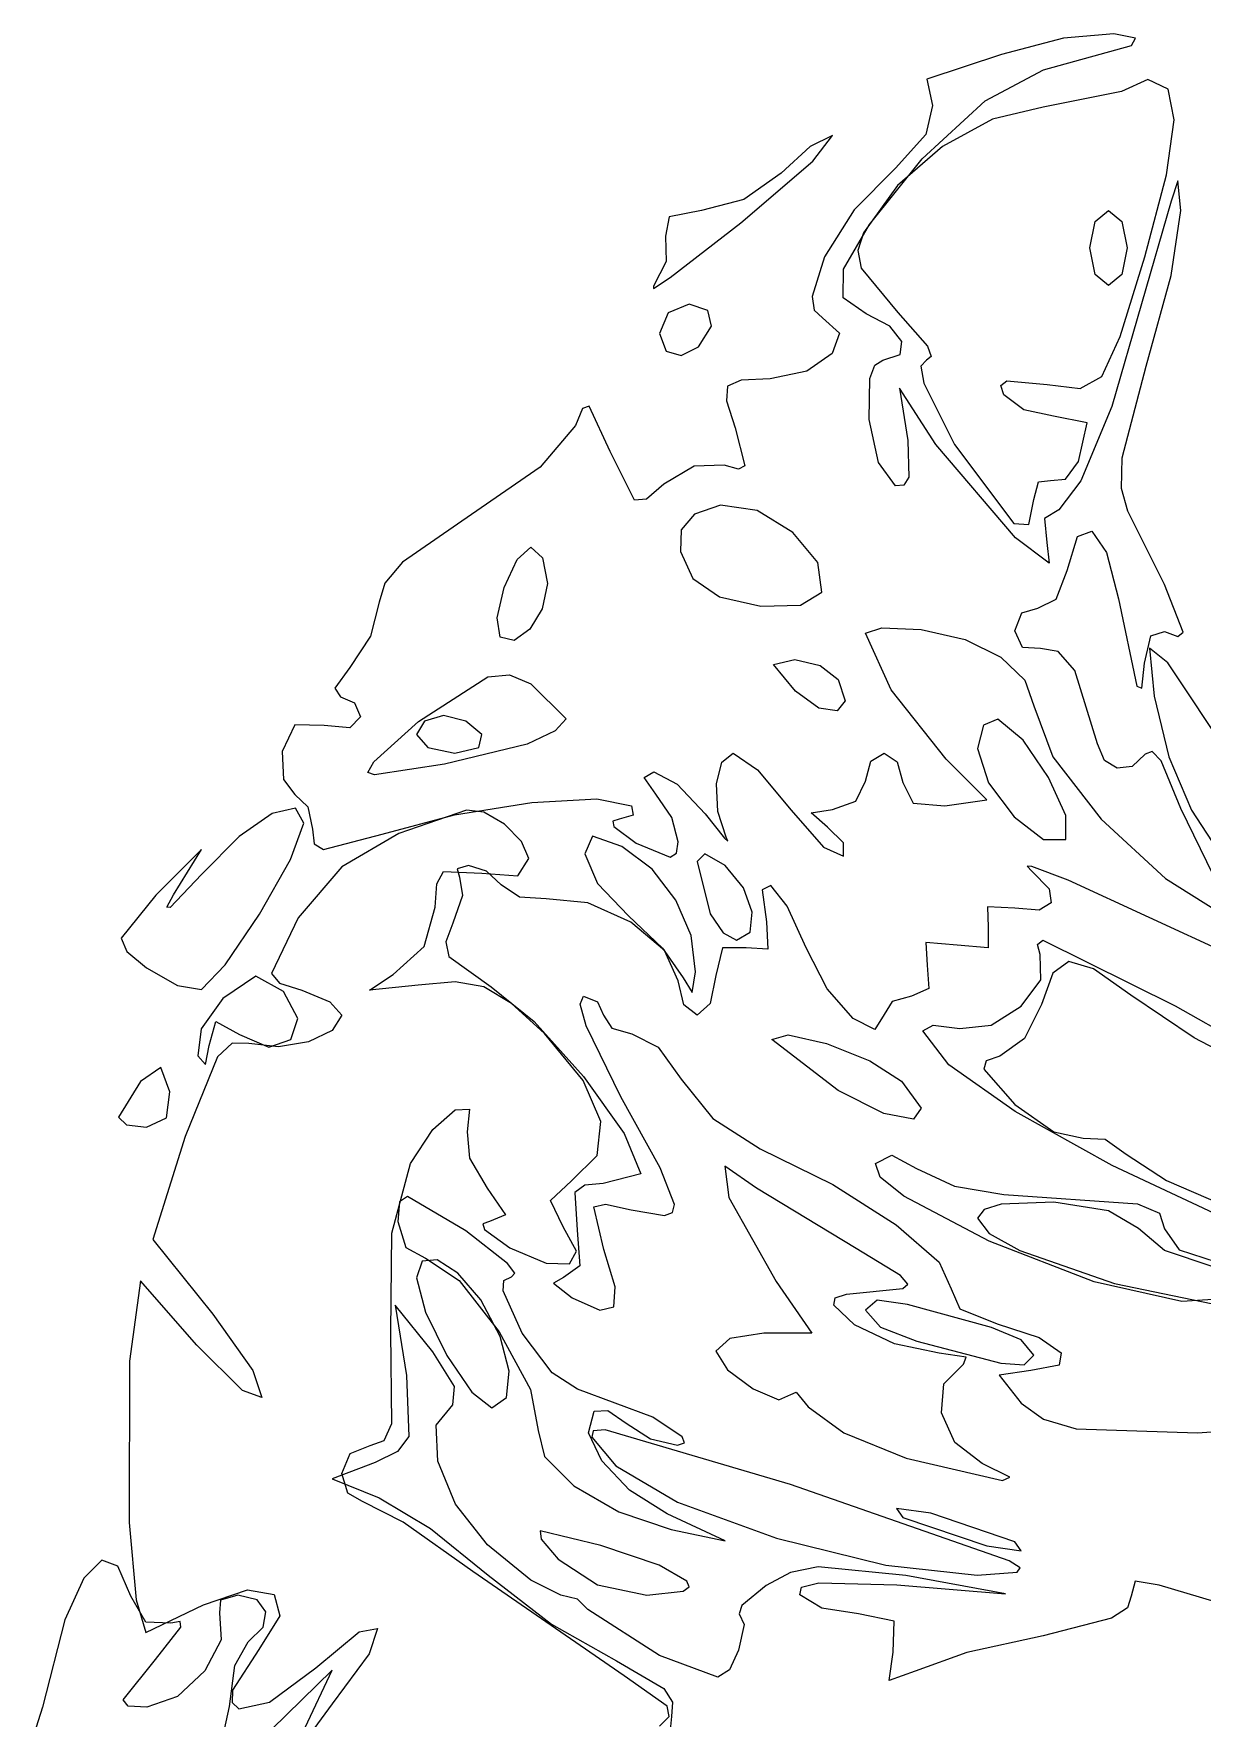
# Model space of a CAD drawing. Extents: x 10 to 161, y 0 to 206.
# Drawn here: x 26.29 to 48.34, y 163.83 to 195.6 of the extents above; entities that cross this region are included whole.
import ezdxf

# ---------------------------------------------------------------- set-up
doc = ezdxf.new("R2010")
doc.units = 0

msp = doc.modelspace()

# ---------------------------------------------------------------- linework, layer by layer
at = {"layer": 'Layer 1'}
for p, q in [((45.719676, 195.513798), (44.5481, 195.207939)), ((45.343615, 194.913017), (46.99757, 195.372687)), ((46.664768, 195.597406), (45.719676, 195.513798)), ((47.073743, 195.511405), (46.664768, 195.597406)), ((46.99757, 195.372687), (47.073743, 195.511405)), ((44.5481, 195.207939), (43.138047, 194.738392)), ((43.138047, 194.738392), (43.247761, 194.246266)), ((44.239816, 194.334064), (45.343615, 194.913017)), ((47.310352, 194.7331), (46.814346, 194.510497)), ((47.689203, 194.552693), (47.310352, 194.7331)), ((46.814346, 194.510497), (45.336206, 194.211341)), ((47.806446, 193.973525), (47.689203, 194.552693)), ((43.050558, 193.236263), (44.239816, 194.334064)), ((43.247761, 194.246266), (43.118644, 193.697344)), ((45.336206, 194.211341), (44.380823, 193.987509)), ((44.380823, 193.987509), (43.433278, 193.472933)), ((47.661091, 192.938678), (47.806446, 193.973525)), ((40.940989, 193.467509), (40.393081, 192.96921)), ((41.362162, 193.674766), (40.940989, 193.467509)), ((40.990158, 193.191416), (41.362162, 193.674766)), ((43.118644, 193.697344), (42.546085, 193.06058)), ((43.433278, 193.472933), (42.589383, 192.734717)), ((39.631786, 192.029409), (40.990158, 193.191416)), ((42.058948, 192.002268), (43.050558, 193.236263)), ((40.393081, 192.96921), (39.688142, 192.470911)), ((42.546085, 193.06058), (41.770641, 192.273416)), ((47.252144, 191.391234), (47.661091, 192.938678)), ((47.871798, 192.822146), (47.74568, 192.440043)), ((47.928066, 192.263654), (47.871798, 192.822146)), ((42.589383, 192.734717), (41.944951, 191.839968)), ((38.889541, 192.263654), (38.281396, 192.144944)), ((39.688142, 192.470911), (38.889541, 192.263654)), ((41.770641, 192.273416), (41.2106, 191.392425)), ((46.317547, 192.056397), (46.566696, 192.263654)), ((46.566696, 192.263654), (46.815845, 192.056397)), ((47.74568, 192.440043), (46.627815, 188.568128)), ((47.749517, 191.038368), (47.928066, 192.263654)), ((38.281396, 192.144944), (38.211149, 191.777526)), ((38.297668, 191.000709), (39.631786, 192.029409)), ((41.571139, 191.154696), (42.058948, 192.002268)), ((46.213918, 191.558098), (46.317547, 192.056397)), ((46.815845, 192.056397), (46.919474, 191.558098)), ((38.211149, 191.777526), (38.221424, 191.300879)), ((41.944951, 191.839968), (41.839807, 191.509955)), ((46.317547, 191.059799), (46.213918, 191.558098)), ((46.919474, 191.558098), (46.815845, 191.059799)), ((38.221424, 191.300879), (37.984313, 190.837725)), ((41.2106, 191.392425), (40.974608, 190.640484)), ((41.839807, 191.509955), (41.90178, 191.174981)), ((46.786659, 189.885153), (47.252144, 191.391234)), ((37.986341, 190.791456), (38.297668, 191.000709)), ((41.560043, 190.618275), (41.571139, 191.154696)), ((41.90178, 191.174981), (42.591241, 190.340661)), ((46.566696, 190.852542), (46.317547, 191.059799)), ((46.815845, 191.059799), (46.566696, 190.852542)), ((47.274369, 189.33101), (47.749517, 191.038368)), ((37.984313, 190.837725), (37.986341, 190.791456)), ((40.974608, 190.640484), (41.012082, 190.382557)), ((41.998574, 190.317731), (41.560043, 190.618275)), ((38.264154, 190.335634), (38.100024, 189.941316)), ((38.658472, 190.499764), (38.264154, 190.335634)), ((39.012087, 190.376733), (38.658472, 190.499764)), ((39.077572, 190.080664), (39.012087, 190.376733)), ((41.012082, 190.382557), (41.171309, 190.240472)), ((42.442898, 190.083921), (41.998574, 190.317731)), ((42.591241, 190.340661), (43.150173, 189.705573)), ((38.832854, 189.695353), (39.077572, 190.080664)), ((41.171309, 190.240472), (41.492045, 189.949772)), ((41.492045, 189.949772), (41.354092, 189.566137)), ((42.666823, 189.793458), (42.442898, 190.083921)), ((38.100024, 189.941316), (38.222107, 189.608283)), ((38.507042, 189.532094), (38.832854, 189.695353)), ((42.634765, 189.546056), (42.666823, 189.793458)), ((43.150173, 189.705573), (43.222124, 189.512382)), ((46.437888, 189.130588), (46.786659, 189.885153)), ((38.222107, 189.608283), (38.507042, 189.532094)), ((41.354092, 189.566137), (40.878862, 189.231715)), ((42.067939, 189.095013), (42.158374, 189.346559)), ((42.158374, 189.346559), (42.311135, 189.44143)), ((42.311135, 189.44143), (42.634765, 189.546056)), ((43.132049, 189.44143), (43.025141, 189.327676)), ((43.025141, 189.327676), (43.084292, 189.005793)), ((43.222124, 189.512382), (43.132049, 189.44143)), ((46.826826, 187.59768), (47.274369, 189.33101)), ((39.639514, 189.06571), (39.379726, 188.950628)), ((40.187764, 189.088652), (39.639514, 189.06571)), ((40.878862, 189.231715), (40.187764, 189.088652)), ((42.053872, 188.320302), (42.067939, 189.095013)), ((43.084292, 189.005793), (43.662275, 187.853929)), ((44.537616, 188.964948), (44.648377, 189.053727)), ((44.648377, 189.053727), (45.407467, 188.985288)), ((46.035076, 188.90486), (46.437888, 189.130588)), ((39.379726, 188.950628), (39.358593, 188.674017)), ((43.309497, 187.853929), (42.622638, 188.912263)), ((42.622638, 188.912263), (42.784563, 187.928012)), ((44.59255, 188.790907), (44.537616, 188.964948)), ((44.971566, 188.502864), (44.59255, 188.790907)), ((45.407467, 188.985288), (46.035076, 188.90486)), ((36.644335, 188.531285), (36.515345, 188.206707)), ((36.772564, 188.576066), (36.644335, 188.531285)), ((37.169748, 187.719873), (36.772564, 188.576066)), ((39.358593, 188.674017), (39.526305, 188.16649)), ((45.529176, 188.383096), (44.971566, 188.502864)), ((46.163824, 188.259536), (45.529176, 188.383096)), ((46.627815, 188.568128), (46.047054, 187.168151)), ((36.515345, 188.206707), (35.848507, 187.423496)), ((39.526305, 188.16649), (39.710103, 187.452291)), ((42.228585, 187.514105), (42.053872, 188.320302)), ((46.000487, 187.532195), (46.163824, 188.259536)), ((42.784563, 187.928012), (42.8011, 187.234715)), ((44.811978, 186.090039), (43.309497, 187.853929)), ((43.662275, 187.853929), (44.780801, 186.362428)), ((35.848507, 187.423496), (34.552488, 186.531012)), ((37.626508, 186.799079), (37.169748, 187.719873)), ((38.749532, 187.443516), (38.179046, 187.101454)), ((39.314991, 187.459876), (38.749532, 187.443516)), ((39.590202, 187.383654), (39.314991, 187.459876)), ((39.710103, 187.452291), (39.590202, 187.383654)), ((42.55173, 187.073231), (42.228585, 187.514105)), ((45.757203, 187.196704), (46.000487, 187.532195)), ((46.812059, 187.024223), (46.826826, 187.59768)), ((38.179046, 187.101454), (37.854358, 186.819711)), ((42.8011, 187.234715), (42.70871, 187.083958)), ((45.155584, 186.816409), (45.248365, 187.147447)), ((45.248365, 187.147447), (45.47132, 187.171304)), ((45.47132, 187.171304), (45.757203, 187.196704)), ((46.047054, 187.168151), (45.631129, 186.619206)), ((37.854358, 186.819711), (37.626508, 186.799079)), ((42.70871, 187.083958), (42.55173, 187.073231)), ((45.061706, 186.345853), (45.155584, 186.816409)), ((46.93041, 186.596981), (46.812059, 187.024223)), ((34.552488, 186.531012), (33.248356, 185.634162)), ((38.757922, 186.536987), (38.505895, 186.242704)), ((39.246552, 186.707048), (38.757922, 186.536987)), ((39.937915, 186.607151), (39.246552, 186.707048)), ((40.611847, 186.193888), (39.937915, 186.607151)), ((45.631129, 186.619206), (45.35852, 186.454723)), ((45.35852, 186.454723), (45.402881, 186.001845)), ((47.62503, 185.213033), (46.93041, 186.596981)), ((38.505895, 186.242704), (38.494375, 185.834517)), ((41.081852, 185.627101), (40.611847, 186.193888)), ((44.780801, 186.362428), (45.061706, 186.345853)), ((45.98491, 186.115086), (46.25096, 186.219332)), ((46.25096, 186.219332), (46.527857, 185.817959)), ((35.409932, 185.682768), (35.671853, 185.91365)), ((35.671853, 185.91365), (35.891766, 185.712567)), ((38.494375, 185.834517), (38.727263, 185.322747)), ((45.447155, 185.614141), (44.811978, 186.090039)), ((45.402881, 186.001845), (45.447155, 185.614141)), ((45.789173, 185.472678), (45.98491, 186.115086)), ((33.248356, 185.634162), (32.918851, 185.238091)), ((35.169012, 185.156677), (35.409932, 185.682768)), ((35.891766, 185.712567), (35.983356, 185.228908)), ((41.161431, 185.06663), (41.081852, 185.627101)), ((46.527857, 185.817959), (46.756138, 184.943511)), ((32.918851, 185.238091), (32.808354, 184.880716)), ((35.983356, 185.228908), (35.886629, 184.756064)), ((38.727263, 185.322747), (39.230435, 184.981699)), ((45.576536, 184.937866), (45.789173, 185.472678)), ((47.977808, 184.310274), (47.62503, 185.213033)), ((32.808354, 184.880716), (32.645547, 184.237249)), ((35.034521, 184.585209), (35.169012, 185.156677)), ((39.230435, 184.981699), (40.009964, 184.803634)), ((40.756685, 184.821097), (41.161431, 185.06663)), ((45.235312, 184.767122), (45.576536, 184.937866)), ((46.756138, 184.943511), (47.100802, 183.29714)), ((35.091886, 184.218199), (35.034521, 184.585209)), ((35.886629, 184.756064), (35.651127, 184.367953)), ((40.009964, 184.803634), (40.756685, 184.821097)), ((44.802806, 184.337085), (44.929894, 184.677119)), ((44.929894, 184.677119), (45.235312, 184.767122)), ((32.645547, 184.237249), (32.25414, 183.64564)), ((35.651127, 184.367953), (35.358873, 184.157642)), ((41.980582, 184.296163), (42.290145, 184.396043)), ((42.468739, 183.228568), (41.980582, 184.296163)), ((42.290145, 184.396043), (43.034683, 184.366013)), ((43.034683, 184.366013), (43.860778, 184.176114)), ((44.941624, 184.021261), (44.802806, 184.337085)), ((47.244383, 183.729601), (47.367634, 184.240865)), ((47.367634, 184.240865), (47.62503, 184.326149)), ((47.62503, 184.326149), (47.874179, 184.23156)), ((47.874179, 184.23156), (47.977808, 184.310274)), ((35.358873, 184.157642), (35.091886, 184.218199)), ((43.860778, 184.176114), (44.534871, 183.841917)), ((45.285759, 184.004415), (44.941624, 184.021261)), ((45.615226, 183.95092), (45.285759, 184.004415)), ((45.931299, 183.588358), (45.615226, 183.95092)), ((47.687824, 183.735246), (47.339853, 184.008561)), ((47.339853, 184.008561), (47.429238, 183.106595)), ((32.25414, 183.64564), (31.973461, 183.254233)), ((40.247472, 183.704995), (40.649551, 183.796982)), ((40.661898, 183.200787), (40.247472, 183.704995)), ((40.649551, 183.796982), (41.130211, 183.68643)), ((41.130211, 183.68643), (41.465879, 183.420568)), ((44.534871, 183.841917), (44.989095, 183.409494)), ((47.196471, 183.256642), (47.244383, 183.729601)), ((48.859753, 181.971356), (47.687824, 183.735246)), ((33.55201, 182.629992), (34.856715, 183.472647)), ((34.856715, 183.472647), (35.271422, 183.510113)), ((35.271422, 183.510113), (35.667972, 183.338723)), ((35.667972, 183.338723), (36.336134, 182.677617)), ((41.465879, 183.420568), (41.601252, 183.01748)), ((44.989095, 183.409494), (45.155584, 182.924915)), ((46.359615, 182.209481), (45.931299, 183.588358)), ((47.100802, 183.29714), (47.196471, 183.256642)), ((31.973461, 183.254233), (32.077751, 183.091426)), ((32.077751, 183.091426), (32.344583, 182.980874)), ((32.344583, 182.980874), (32.455576, 182.715012)), ((41.10497, 182.88176), (40.661898, 183.200787)), ((41.601252, 183.01748), (41.449519, 182.829268)), ((43.5067, 181.918086), (42.468739, 183.228568)), ((47.429238, 183.106595), (47.707876, 181.96477)), ((32.455576, 182.715012), (32.258549, 182.509871)), ((34.022263, 182.738648), (33.663179, 182.635019)), ((34.445376, 182.635019), (34.022263, 182.738648)), ((36.336134, 182.677617), (36.132427, 182.450605)), ((41.449519, 182.829268), (41.10497, 182.88176)), ((44.477897, 182.670562), (44.209125, 182.560363)), ((44.954186, 182.278493), (44.477897, 182.670562)), ((45.155584, 182.924915), (45.51695, 181.964344)), ((31.22147, 182.563802), (30.980964, 182.064842)), ((31.774714, 182.554498), (31.22147, 182.563802)), ((32.258549, 182.509871), (31.774714, 182.554498)), ((32.710458, 181.868962), (33.55201, 182.629992)), ((33.663179, 182.635019), (33.51391, 182.38587)), ((33.51391, 182.38587), (33.727341, 182.136721)), ((34.748633, 182.38587), (34.445376, 182.635019)), ((34.68919, 182.136721), (34.748633, 182.38587)), ((36.132427, 182.450605), (35.601827, 182.203219)), ((44.209125, 182.560363), (44.09725, 182.117053)), ((30.980964, 182.064842), (31.004865, 181.536204)), ((33.727341, 182.136721), (34.24028, 182.033092)), ((35.601827, 182.203219), (34.043077, 181.826717)), ((34.24028, 182.033092), (34.68919, 182.136721)), ((39.272344, 181.864916), (39.487147, 182.033092)), ((39.487147, 182.033092), (39.944921, 181.716209)), ((42.084211, 181.877649), (42.33336, 182.033092)), ((42.33336, 182.033092), (42.582509, 181.870461)), ((44.09725, 182.117053), (44.303807, 181.471745)), ((45.436528, 181.575539), (44.954186, 182.278493)), ((46.489096, 181.893761), (46.359615, 182.209481)), ((47.261316, 182.015453), (47.011979, 181.781302)), ((47.390311, 182.060482), (47.261316, 182.015453)), ((47.558531, 181.883823), (47.390311, 182.060482)), ((32.595541, 181.664196), (32.710458, 181.868962)), ((34.043077, 181.826717), (32.720865, 181.620695)), ((39.171543, 181.452331), (39.272344, 181.864916)), ((39.944921, 181.716209), (40.583934, 180.954297)), ((41.980582, 181.503925), (42.084211, 181.877649)), ((42.582509, 181.870461), (42.686138, 181.479231)), ((44.273639, 181.151147), (43.5067, 181.918086)), ((45.51695, 181.964344), (46.430435, 180.785493)), ((46.730561, 181.745887), (46.489096, 181.893761)), ((47.011979, 181.781302), (46.730561, 181.745887)), ((47.931947, 180.988869), (47.558531, 181.883823)), ((47.707876, 181.96477), (48.133808, 180.953624)), ((31.004865, 181.536204), (31.220853, 181.255217)), ((32.720865, 181.620695), (32.595541, 181.664196)), ((37.809688, 181.573422), (37.988899, 181.680314)), ((38.029468, 181.25698), (37.809688, 181.573422)), ((37.988899, 181.680314), (38.432429, 181.447084)), ((38.432429, 181.447084), (38.961155, 180.886564)), ((39.196089, 180.933251), (39.171543, 181.452331)), ((41.799298, 181.128613), (41.980582, 181.503925)), ((42.686138, 181.479231), (42.882856, 181.090866)), ((44.303807, 181.471745), (44.786622, 180.829943)), ((45.760053, 180.85327), (45.436528, 181.575539)), ((31.220853, 181.255217), (31.463785, 181.01934)), ((34.228743, 180.866962), (35.692094, 181.101229)), ((35.692094, 181.101229), (36.918576, 181.170131)), ((36.918576, 181.170131), (37.569093, 181.035436)), ((38.328448, 180.819624), (38.029468, 181.25698)), ((41.36322, 180.969466), (41.799298, 181.128613)), ((42.882856, 181.090866), (43.479888, 181.038258)), ((43.479888, 181.038258), (44.273639, 181.151147)), ((30.792581, 180.892869), (30.169619, 180.460391)), ((31.231392, 180.991906), (30.792581, 180.892869)), ((31.391598, 180.710175), (31.231392, 180.991906)), ((31.463785, 181.01934), (31.552464, 180.597991)), ((32.867621, 180.505563), (34.228743, 180.866962)), ((34.455122, 180.955002), (33.178418, 180.51403)), ((34.78568, 180.916776), (34.455122, 180.955002)), ((35.173422, 180.689934), (34.78568, 180.916776)), ((37.335554, 180.786022), (37.215643, 180.74629)), ((37.215643, 180.74629), (37.236688, 180.647556)), ((37.598241, 180.864294), (37.335554, 180.786022)), ((37.569093, 181.035436), (37.598241, 180.864294)), ((38.452802, 180.362688), (38.328448, 180.819624)), ((38.961155, 180.886564), (39.320636, 180.42954)), ((39.357325, 180.445591), (39.196089, 180.933251)), ((40.583934, 180.954297), (41.189786, 180.256061)), ((40.956556, 180.90407), (41.36322, 180.969466)), ((41.264795, 180.635738), (40.956556, 180.90407)), ((44.786622, 180.829943), (45.340412, 180.403247)), ((45.759893, 180.403258), (45.760053, 180.85327)), ((46.430435, 180.785493), (47.640122, 179.665378)), ((48.549308, 179.724645), (47.931947, 180.988869)), ((48.133808, 180.953624), (48.708411, 180.071976)), ((30.169619, 180.460391), (29.456963, 179.741799)), ((31.134803, 180.028216), (31.391598, 180.710175)), ((31.552464, 180.597991), (31.585019, 180.321562)), ((31.762632, 180.217741), (32.867621, 180.505563)), ((33.178418, 180.51403), (32.106811, 179.890627)), ((35.495877, 180.368967), (35.173422, 180.689934)), ((36.832581, 180.463715), (36.688912, 180.130913)), ((37.386354, 180.273435), (36.832581, 180.463715)), ((37.236688, 180.647556), (37.659051, 180.332349)), ((39.320636, 180.42954), (39.385812, 180.371221)), ((39.385812, 180.371221), (39.357325, 180.445591)), ((41.56792, 180.340463), (41.264795, 180.635738)), ((29.456963, 180.21311), (28.59936, 179.356565)), ((28.927796, 179.360799), (29.456963, 180.21311)), ((31.585019, 180.321562), (31.762632, 180.217741)), ((35.630578, 180.048363), (35.495877, 180.368967)), ((36.688912, 180.130913), (36.931359, 179.575685)), ((37.957469, 179.843669), (37.386354, 180.273435)), ((37.659051, 180.332349), (38.29855, 180.068912)), ((38.29855, 180.068912), (38.419762, 180.14552)), ((38.419762, 180.14552), (38.452802, 180.362688)), ((38.950043, 180.135499), (38.80558, 179.988391)), ((39.334747, 179.916424), (38.950043, 180.135499)), ((41.189786, 180.256061), (41.567832, 180.091755)), ((41.567832, 180.091755), (41.56792, 180.340463)), ((45.340412, 180.403247), (45.759893, 180.403258)), ((30.553794, 178.997834), (31.134803, 180.028216)), ((32.106811, 179.890627), (31.281531, 178.925118)), ((33.897435, 179.56972), (34.022175, 179.801154)), ((34.022175, 179.801154), (34.748633, 179.771432)), ((34.492516, 179.916424), (34.282084, 179.851028)), ((34.282084, 179.851028), (34.324594, 179.693821)), ((34.835725, 179.807768), (34.492516, 179.916424)), ((35.111994, 179.546713), (34.835725, 179.807768)), ((35.425482, 179.717545), (35.630578, 180.048363)), ((38.406147, 179.2618), (37.957469, 179.843669)), ((38.80558, 179.988391), (39.055391, 179.003831)), ((39.682829, 179.49368), (39.334747, 179.916424)), ((45.120246, 179.897313), (45.029869, 179.898466)), ((45.029869, 179.898466), (45.122423, 179.807416)), ((45.803769, 179.637862), (45.120246, 179.897313)), ((45.122423, 179.807416), (45.446802, 179.472221)), ((29.456963, 179.741799), (28.864957, 179.121218)), ((33.866688, 179.126554), (33.897435, 179.56972)), ((34.324594, 179.693821), (34.3802, 179.346291)), ((34.748633, 179.771432), (35.425482, 179.717545)), ((35.4556, 179.316525), (35.111994, 179.546713)), ((36.931359, 179.575685), (37.51406, 178.965687)), ((39.847686, 179.031084), (39.682829, 179.49368)), ((40.19848, 179.533792), (40.036472, 179.456473)), ((40.505678, 179.148024), (40.19848, 179.533792)), ((45.446802, 179.472221), (45.483844, 179.207869)), ((48.859753, 178.226617), (45.803769, 179.637862)), ((47.640122, 179.665378), (48.890092, 178.881021)), ((28.59936, 179.356565), (27.946676, 178.545705)), ((28.80584, 179.127287), (28.927796, 179.360799)), ((34.3802, 179.346291), (34.201122, 178.823871)), ((35.961131, 179.282129), (35.4556, 179.316525)), ((36.743659, 179.211006), (35.961131, 179.282129)), ((37.556481, 178.845699), (36.743659, 179.211006)), ((38.692768, 178.595199), (38.406147, 179.2618)), ((40.036472, 179.456473), (40.115797, 178.852798)), ((45.483844, 179.207869), (45.258948, 179.06893)), ((28.864957, 179.121218), (28.80584, 179.127287)), ((29.908028, 178.03975), (30.553794, 178.997834)), ((31.281531, 178.925118), (30.781071, 177.878955)), ((33.657006, 178.383559), (33.866688, 179.126554)), ((37.51406, 178.965687), (38.157218, 178.353662)), ((38.194546, 178.313109), (37.556481, 178.845699)), ((39.055391, 179.003831), (39.295671, 178.645911)), ((39.809608, 178.658379), (39.847686, 179.031084)), ((40.115797, 178.852798), (40.141418, 178.338933)), ((40.861923, 178.362437), (40.505678, 179.148024)), ((44.797514, 179.109973), (44.287045, 179.136652)), ((44.287045, 179.136652), (44.296217, 178.749787)), ((45.258948, 179.06893), (44.797514, 179.109973)), ((27.946676, 178.545705), (28.051424, 178.294428)), ((34.201122, 178.823871), (34.070539, 178.476136)), ((38.777711, 177.911234), (38.692768, 178.595199)), ((39.295671, 178.645911), (39.548883, 178.505312)), ((39.548883, 178.505312), (39.809608, 178.658379)), ((44.296217, 178.749787), (44.296437, 178.36129)), ((28.051424, 178.294428), (28.422971, 177.98567)), ((33.072937, 177.860434), (33.657006, 178.383559)), ((34.070539, 178.476136), (34.126156, 178.195176)), ((38.157218, 178.353662), (38.544524, 177.793759)), ((38.452802, 177.740137), (38.194546, 178.313109)), ((39.288313, 178.361908), (39.158358, 177.837503)), ((39.730211, 178.361379), (39.288313, 178.361908)), ((40.141418, 178.338933), (39.730211, 178.361379)), ((41.262094, 177.586843), (40.861923, 178.362437)), ((43.712722, 178.411473), (43.123274, 178.460201)), ((43.123274, 178.460201), (43.144749, 178.032942)), ((44.296437, 178.36129), (43.712722, 178.411473)), ((45.225125, 178.42651), (45.326329, 178.505312)), ((45.279762, 178.236848), (45.225125, 178.42651)), ((45.287826, 177.760294), (45.279762, 178.236848)), ((45.326329, 178.505312), (47.821175, 177.269928)), ((28.422971, 177.98567), (29.0077, 177.652515)), ((29.456963, 177.574684), (29.908028, 178.03975)), ((30.781071, 177.878955), (30.929453, 177.692721)), ((34.126156, 178.195176), (34.921141, 177.625484)), ((38.712314, 177.517004), (38.777711, 177.911234)), ((43.144749, 178.032942), (43.179807, 177.596688)), ((45.518912, 177.882968), (45.305162, 177.289992)), ((45.819248, 178.104733), (45.518912, 177.882968)), ((46.283757, 177.963489), (45.819248, 178.104733)), ((46.99003, 177.467439), (46.283757, 177.963489)), ((29.0077, 177.652515), (29.456963, 177.574684)), ((30.483591, 177.828816), (29.859483, 177.408525)), ((31.003189, 177.5387), (30.483591, 177.828816)), ((30.929453, 177.692721), (31.352439, 177.560925)), ((31.352439, 177.560925), (31.8824, 177.341806)), ((32.630466, 177.562601), (33.072937, 177.860434)), ((33.546366, 177.658998), (32.630466, 177.562601)), ((34.242584, 177.722277), (33.546366, 177.658998)), ((34.785939, 177.623632), (34.242584, 177.722277)), ((35.304821, 177.313716), (34.785939, 177.623632)), ((34.921141, 177.625484), (35.736428, 176.972596)), ((38.556431, 177.28395), (38.452802, 177.740137)), ((38.544524, 177.793759), (38.712314, 177.517004)), ((39.158358, 177.837503), (39.054729, 177.312525)), ((41.748983, 177.02629), (41.262094, 177.586843)), ((43.179807, 177.596688), (42.851591, 177.446978)), ((44.920413, 177.26102), (45.287826, 177.760294)), ((29.859483, 177.408525), (29.45273, 176.83385)), ((31.27797, 177.026731), (31.003189, 177.5387)), ((31.8824, 177.341806), (32.102798, 177.090672)), ((35.927617, 176.743186), (35.304821, 177.313716)), ((36.601555, 177.297461), (36.663159, 177.446978)), ((36.714047, 176.890338), (36.601555, 177.297461)), ((36.663159, 177.446978), (36.930477, 177.343349)), ((36.930477, 177.343349), (37.04169, 177.0942)), ((38.80558, 177.0942), (38.556431, 177.28395)), ((39.054729, 177.312525), (38.80558, 177.0942)), ((42.485584, 177.346569), (42.33336, 177.105136)), ((42.851591, 177.446978), (42.485584, 177.346569)), ((44.352909, 176.900321), (44.920413, 177.26102)), ((45.305162, 177.289992), (44.984134, 176.648377)), ((48.182077, 176.664853), (46.99003, 177.467439)), ((47.821175, 177.269928), (51.006054, 175.454841)), ((29.605483, 176.519877), (29.728823, 176.974785)), ((29.728823, 176.974785), (30.177336, 176.729075)), ((31.141125, 176.631973), (31.27797, 177.026731)), ((32.102798, 177.090672), (31.923526, 176.803081)), ((35.736428, 176.972596), (36.666378, 175.934575)), ((37.04169, 177.0942), (37.199382, 176.845051)), ((42.160201, 176.819485), (41.748983, 177.02629)), ((42.33336, 177.105136), (42.160201, 176.819485)), ((29.45273, 176.83385), (29.392052, 176.323733)), ((30.177336, 176.729075), (30.728849, 176.488171)), ((30.728849, 176.488171), (31.141125, 176.631973)), ((31.923526, 176.803081), (31.479042, 176.590433)), ((36.657504, 175.860326), (35.927617, 176.743186)), ((37.368715, 175.551855), (36.714047, 176.890338)), ((37.199382, 176.845051), (37.578265, 176.741422)), ((37.578265, 176.741422), (38.072331, 176.489318)), ((40.216692, 176.632061), (40.526607, 176.723491)), ((41.470112, 175.671446), (40.216692, 176.632061)), ((40.526607, 176.723491), (41.247157, 176.555464)), ((43.064316, 176.796455), (43.258388, 176.904626)), ((43.555962, 176.156946), (43.064316, 176.796455)), ((43.258388, 176.904626), (43.7607, 176.839494)), ((43.7607, 176.839494), (44.352909, 176.900321)), ((44.984134, 176.648377), (44.515997, 176.317383)), ((49.625739, 175.910922), (48.182077, 176.664853)), ((29.759602, 176.307152), (29.15181, 174.805376)), ((29.392052, 176.323733), (29.535544, 176.159338)), ((29.535544, 176.159338), (29.605483, 176.519877)), ((30.039173, 176.561252), (29.759602, 176.307152)), ((30.35443, 176.560094), (30.039173, 176.561252)), ((30.909345, 176.49526), (30.35443, 176.560094)), ((31.479042, 176.590433), (30.909345, 176.49526)), ((38.072331, 176.489318), (38.506071, 175.883466)), ((41.247157, 176.555464), (42.064543, 176.228885)), ((44.515997, 176.317383), (44.261799, 176.229492)), ((28.689759, 176.102056), (28.310434, 175.839016)), ((28.864296, 175.64781), (28.689759, 176.102056)), ((42.064543, 176.228885), (42.664971, 175.84466)), ((44.805408, 175.272366), (43.555962, 176.156946)), ((44.261799, 176.229492), (44.216224, 176.075421)), ((44.216224, 176.075421), (44.801748, 175.407216)), ((28.310434, 175.839016), (27.89645, 175.169752)), ((36.98992, 175.084953), (36.657504, 175.860326)), ((36.666378, 175.934575), (37.430236, 174.861297)), ((38.506071, 175.883466), (39.105706, 175.143514)), ((42.33115, 175.236895), (41.470112, 175.671446)), ((42.664971, 175.84466), (43.034843, 175.338815)), ((28.800972, 175.154582), (28.864296, 175.64781)), ((38.111302, 174.212081), (37.368715, 175.551855)), ((43.034843, 175.338815), (42.888148, 175.131123)), ((44.801748, 175.407216), (45.533453, 174.890528)), ((27.89645, 175.169752), (28.041155, 175.022693)), ((28.041155, 175.022693), (28.423323, 174.977532)), ((28.423323, 174.977532), (28.800972, 175.154582)), ((33.823996, 174.933837), (34.245527, 175.304249)), ((34.245527, 175.304249), (34.512211, 175.317803)), ((34.512211, 175.317803), (34.471349, 174.889338)), ((36.919508, 174.445576), (36.98992, 175.084953)), ((39.105706, 175.143514), (39.99797, 174.569721)), ((42.888148, 175.131123), (42.33115, 175.236895)), ((46.633167, 174.253775), (44.805408, 175.272366)), ((29.15181, 174.805376), (28.53974, 172.863333)), ((33.400315, 174.291732), (33.823996, 174.933837)), ((34.471349, 174.889338), (34.516461, 174.396418)), ((37.430236, 174.861297), (37.747246, 174.102643)), ((45.533453, 174.890528), (46.087623, 174.77151)), ((46.087623, 174.77151), (46.502138, 174.75171)), ((46.502138, 174.75171), (46.89866, 174.473412)), ((34.516461, 174.396418), (34.849175, 173.831004)), ((36.440909, 173.970704), (36.919508, 174.445576)), ((39.99797, 174.569721), (41.366555, 173.899123)), ((42.17214, 174.296318), (42.479498, 174.450702)), ((42.479498, 174.450702), (42.948252, 174.201068)), ((46.89866, 174.473412), (47.660264, 173.971233)), ((33.047317, 172.980985), (33.400315, 174.291732)), ((37.747246, 174.102643), (37.034987, 173.919198)), ((38.381276, 173.521529), (38.111302, 174.212081)), ((39.927061, 173.831004), (39.327118, 174.24274)), ((39.327118, 174.24274), (39.403186, 173.654615)), ((42.258958, 174.037195), (42.17214, 174.296318)), ((42.948252, 174.201068), (43.659144, 173.867031)), ((48.859753, 173.212231), (46.633167, 174.253775)), ((34.849175, 173.831004), (35.191281, 173.328295)), ((36.042138, 173.596847), (36.440909, 173.970704)), ((36.686597, 173.882994), (36.502645, 173.749159)), ((36.502645, 173.749159), (36.54392, 173.037253)), ((37.034987, 173.919198), (36.686597, 173.882994)), ((41.804193, 172.693647), (39.927061, 173.831004)), ((41.366555, 173.899123), (42.559094, 173.136384)), ((42.70376, 173.679739), (42.258958, 174.037195)), ((43.659144, 173.867031), (44.59255, 173.707884)), ((47.660264, 173.971233), (48.952886, 173.412962)), ((33.190523, 173.569694), (33.161132, 173.203059)), ((33.346517, 173.671812), (33.190523, 173.569694)), ((34.445244, 173.02667), (33.346517, 173.671812)), ((36.281806, 173.10287), (36.042138, 173.596847)), ((36.856261, 173.475095), (37.077414, 173.525658)), ((37.045218, 172.675303), (36.856261, 173.475095)), ((37.077414, 173.525658), (37.564507, 173.423192)), ((38.343809, 173.367766), (38.381276, 173.521529)), ((39.403186, 173.654615), (40.298184, 172.067114)), ((44.314517, 172.828673), (42.70376, 173.679739)), ((44.542131, 173.530663), (44.219105, 173.42717)), ((45.536452, 173.567434), (44.542131, 173.530663)), ((44.59255, 173.707884), (47.116853, 173.53489)), ((46.569733, 173.40385), (45.536452, 173.567434)), ((47.116853, 173.53489), (47.529229, 173.355409)), ((33.161132, 173.203059), (33.315208, 172.712168)), ((34.891508, 173.201295), (34.76824, 173.158035)), ((34.76824, 173.158035), (34.799124, 173.049688)), ((35.191281, 173.328295), (34.891508, 173.201295)), ((37.564507, 173.423192), (38.193918, 173.313974)), ((38.193918, 173.313974), (38.343809, 173.367766)), ((42.559094, 173.136384), (43.37136, 172.431059)), ((44.219105, 173.42717), (44.09725, 173.26162)), ((44.09725, 173.26162), (44.316142, 172.973604)), ((47.131494, 173.071825), (46.569733, 173.40385)), ((47.529229, 173.355409), (47.62503, 173.060536)), ((28.53974, 172.863333), (29.674627, 171.451163)), ((33.030604, 171.11673), (33.047317, 172.980985)), ((35.227926, 172.411204), (34.445244, 173.02667)), ((34.799124, 173.049688), (35.273214, 172.702819)), ((36.532896, 172.643635), (36.281806, 173.10287)), ((36.54392, 173.037253), (36.598072, 172.363315)), ((46.2988, 172.060819), (44.314517, 172.828673)), ((44.316142, 172.973604), (44.896347, 172.651292)), ((47.623751, 172.655459), (47.131494, 173.071825)), ((47.62503, 173.060536), (47.901873, 172.667453)), ((33.315208, 172.712168), (33.685713, 172.508086)), ((33.685713, 172.508086), (34.319743, 172.089879)), ((35.273214, 172.702819), (35.959147, 172.416127)), ((36.402192, 172.40556), (36.532896, 172.643635)), ((37.260561, 171.971323), (37.045218, 172.675303)), ((42.645348, 172.185162), (41.804193, 172.693647)), ((44.896347, 172.651292), (46.681878, 172.029984)), ((48.541194, 172.34863), (47.623751, 172.655459)), ((47.901873, 172.667453), (48.595169, 172.443175)), ((33.622533, 172.453714), (33.51391, 172.137669)), ((33.904788, 172.475278), (33.622533, 172.453714)), ((34.295258, 172.224585), (33.904788, 172.475278)), ((34.728525, 171.723861), (34.295258, 172.224585)), ((35.369616, 172.224039), (35.227926, 172.411204)), ((35.307081, 172.155308), (35.369616, 172.224039)), ((35.959147, 172.416127), (36.402192, 172.40556)), ((36.598072, 172.363315), (36.28604, 172.144725)), ((42.780258, 172.017521), (42.645348, 172.185162)), ((43.37136, 172.431059), (43.599127, 171.932705)), ((28.307965, 172.08193), (28.100884, 170.569924)), ((29.370532, 170.872254), (28.307965, 172.08193)), ((33.51391, 172.137669), (33.684682, 171.489809)), ((34.319743, 172.089879), (35.073101, 171.122198)), ((35.146082, 171.891651), (35.160981, 172.089509)), ((35.510281, 171.096974), (35.146082, 171.891651)), ((35.160981, 172.089509), (35.307081, 172.155308)), ((36.28604, 172.144725), (36.099199, 172.039288)), ((36.099199, 172.039288), (36.450787, 171.759491)), ((37.238937, 171.592715), (37.260561, 171.971323)), ((40.298184, 172.067114), (40.970226, 171.096974)), ((41.627804, 171.832163), (42.686138, 171.940466)), ((42.686138, 171.940466), (42.780258, 172.017521)), ((43.599127, 171.932705), (43.763742, 171.554571)), ((47.950997, 171.693874), (46.2988, 172.060819)), ((46.681878, 172.029984), (48.5362, 171.650108)), ((33.823649, 170.744196), (33.109979, 171.626141)), ((33.109979, 171.626141), (33.328702, 170.298285)), ((35.093887, 171.035436), (34.728525, 171.723861)), ((36.450787, 171.759491), (36.971845, 171.526448)), ((36.971845, 171.526448), (37.238937, 171.592715)), ((41.384519, 171.626213), (41.409465, 171.760936)), ((41.777294, 171.254269), (41.384519, 171.626213)), ((41.409465, 171.760936), (41.627804, 171.832163)), ((42.204552, 171.715085), (41.980582, 171.529127)), ((41.980582, 171.529127), (42.265627, 171.210083)), ((42.774332, 171.638841), (42.204552, 171.715085)), ((44.361833, 171.203866), (42.774332, 171.638841)), ((43.763742, 171.554571), (44.466256, 171.269835)), ((48.931174, 171.754547), (47.950997, 171.693874)), ((29.674627, 171.451163), (30.425328, 170.389059)), ((33.684682, 171.489809), (34.087659, 170.676419)), ((42.531092, 170.892313), (41.777294, 171.254269)), ((42.265627, 171.210083), (42.950722, 170.942104)), ((44.466256, 171.269835), (45.260001, 171.013371)), ((33.046347, 169.394203), (33.030604, 171.11673)), ((35.073101, 171.122198), (35.664136, 170.035454)), ((35.259059, 170.375984), (35.093887, 171.035436)), ((36.073138, 170.349526), (35.510281, 171.096974)), ((39.424529, 170.997006), (39.158358, 170.756543)), ((40.064292, 171.096974), (39.424529, 170.997006)), ((40.970226, 171.096974), (40.064292, 171.096974)), ((43.37088, 170.716327), (42.531092, 170.892313)), ((42.950722, 170.942104), (44.538222, 170.527238)), ((44.922486, 170.971738), (44.361833, 171.203866)), ((45.155584, 170.679285), (44.922486, 170.971738)), ((45.260001, 171.013371), (45.67139, 170.724661)), ((30.229955, 170.017054), (29.370532, 170.872254)), ((34.229211, 170.086794), (33.823649, 170.744196)), ((34.087659, 170.676419), (34.558833, 169.980702)), ((39.158358, 170.756543), (39.37858, 170.401103)), ((43.879057, 170.644448), (43.37088, 170.716327)), ((43.832666, 170.510657), (43.879057, 170.644448)), ((44.9743, 170.496237), (45.155584, 170.679285)), ((45.67139, 170.724661), (45.638873, 170.488934)), ((28.100884, 170.569924), (28.09158, 167.524523)), ((30.425328, 170.389059), (30.595995, 169.883506)), ((33.328702, 170.298285), (33.37077, 169.144965)), ((35.210381, 169.88097), (35.259059, 170.375984)), ((36.548154, 170.03864), (36.073138, 170.349526)), ((39.37858, 170.401103), (39.863649, 170.04477)), ((43.45951, 170.141679), (43.832666, 170.510657)), ((45.100903, 170.391418), (44.501489, 170.303268)), ((44.501489, 170.303268), (44.916753, 169.774057)), ((44.538222, 170.527238), (44.9743, 170.496237)), ((45.638873, 170.488934), (45.100903, 170.391418)), ((30.595995, 169.883506), (30.229955, 170.017054)), ((34.20218, 169.744776), (34.229211, 170.086794)), ((34.558833, 169.980702), (34.934194, 169.685862)), ((35.664136, 170.035454), (35.8112, 169.260059)), ((37.971613, 169.51159), (36.548154, 170.03864)), ((39.863649, 170.04477), (40.350174, 169.839712)), ((40.350174, 169.839712), (40.574762, 169.938098)), ((40.574762, 169.938098), (40.673231, 169.984268)), ((40.673231, 169.984268), (40.90214, 169.706323)), ((43.415462, 169.592155), (43.45951, 170.141679)), ((33.883936, 169.362183), (34.20218, 169.744776)), ((34.934194, 169.685862), (35.210381, 169.88097)), ((36.759749, 169.218095), (36.862832, 169.624479)), ((36.862832, 169.624479), (37.120095, 169.636605)), ((37.120095, 169.636605), (37.471021, 169.397642)), ((40.90214, 169.706323), (41.577489, 169.213051)), ((44.916753, 169.774057), (45.34093, 169.472354)), ((32.904547, 169.068754), (33.046347, 169.394203)), ((33.91471, 168.682429), (33.883936, 169.362183)), ((37.471021, 169.397642), (37.926501, 169.103514)), ((38.524592, 169.138924), (37.971613, 169.51159)), ((43.668211, 169.033835), (43.415462, 169.592155)), ((45.34093, 169.472354), (45.955111, 169.292162)), ((48.245214, 169.213492), (50.233162, 169.362012)), ((32.641137, 168.980306), (32.904547, 169.068754)), ((33.37077, 169.144965), (33.155763, 168.866557)), ((35.8112, 169.260059), (35.928411, 168.767294)), ((37.008397, 168.685075), (36.759749, 169.218095)), ((36.843445, 169.253978), (36.8188, 169.133351)), ((36.8188, 169.133351), (37.273112, 168.591897)), ((37.072117, 169.270686), (36.843445, 169.253978)), ((40.56947, 168.240531), (37.072117, 169.270686)), ((37.926501, 169.103514), (38.435163, 168.982423)), ((38.435163, 168.982423), (38.567819, 169.024971)), ((38.567819, 169.024971), (38.524592, 169.138924)), ((41.577489, 169.213051), (42.748932, 168.741475)), ((44.185444, 168.638464), (43.668211, 169.033835)), ((45.955111, 169.292162), (48.245214, 169.213492)), ((32.102798, 168.451139), (32.260975, 168.824863)), ((32.260975, 168.824863), (32.641137, 168.980306)), ((33.155763, 168.866557), (32.737093, 168.658925)), ((34.252732, 167.874154), (33.91471, 168.682429)), ((35.928411, 168.767294), (36.484301, 168.218306)), ((37.528838, 168.137834), (37.008397, 168.685075)), ((42.748932, 168.741475), (44.564284, 168.315849)), ((32.737093, 168.658925), (31.926409, 168.347422)), ((32.217495, 168.077415), (32.102798, 168.451139)), ((37.273112, 168.591897), (38.436695, 167.90769)), ((44.707958, 168.379426), (44.185444, 168.638464)), ((44.564284, 168.315849), (44.707958, 168.379426)), ((31.926409, 168.347422), (32.808354, 167.987589)), ((32.493323, 167.921972), (32.217495, 168.077415)), ((36.484301, 168.218306), (37.330439, 167.723556)), ((38.241135, 167.688786), (37.528838, 168.137834)), ((44.694591, 166.805077), (40.56947, 168.240531)), ((33.265863, 167.533299), (32.493323, 167.921972)), ((32.808354, 167.987589), (33.777082, 167.411679)), ((34.85623, 167.105996), (34.252732, 167.874154)), ((37.330439, 167.723556), (38.318394, 167.393511)), ((38.436695, 167.90769), (40.307709, 167.231982)), ((43.215305, 167.702897), (42.569721, 167.791576)), ((42.569721, 167.791576), (42.686138, 167.621758)), ((28.09158, 167.524523), (28.226644, 166.069606)), ((34.574713, 166.599055), (33.265863, 167.533299)), ((33.777082, 167.411679), (34.867519, 166.532027)), ((39.334747, 167.181491), (38.241135, 167.688786)), ((42.686138, 167.621758), (44.273639, 167.082713)), ((44.802806, 167.163852), (43.215305, 167.702897)), ((35.670133, 166.436512), (34.85623, 167.105996)), ((36.989479, 167.093649), (35.843788, 167.365553)), ((35.843788, 167.365553), (35.86399, 167.211819)), ((35.86399, 167.211819), (36.185851, 166.83471)), ((38.090036, 166.718123), (36.989479, 167.093649)), ((38.318394, 167.393511), (39.334747, 167.181491)), ((40.307709, 167.231982), (42.365518, 166.72197)), ((44.273639, 167.082713), (44.919223, 166.994034)), ((44.919223, 166.994034), (44.802806, 167.163852)), ((27.58036, 166.813279), (27.24069, 166.47373)), ((27.881666, 166.703697), (27.58036, 166.813279)), ((36.185851, 166.83471), (36.928095, 166.353256)), ((44.900888, 166.669911), (44.694591, 166.805077)), ((27.24069, 166.47373), (26.882036, 165.692062)), ((28.125226, 166.137974), (27.881666, 166.703697)), ((37.429746, 164.634787), (34.574713, 166.599055)), ((34.867519, 166.532027), (36.063745, 165.605764)), ((38.61605, 166.422004), (38.090036, 166.718123)), ((40.567331, 166.583394), (40.111211, 166.335529)), ((41.090788, 166.692585), (40.567331, 166.583394)), ((42.747169, 166.523913), (41.090788, 166.692585)), ((42.365518, 166.72197), (44.089489, 166.534849)), ((44.626417, 166.182071), (42.747169, 166.523913)), ((44.089489, 166.534849), (44.8459, 166.590919)), ((44.8459, 166.590919), (44.900888, 166.669911)), ((28.407404, 165.645804), (28.125226, 166.137974)), ((29.496474, 165.972521), (30.324483, 166.258657)), ((30.141705, 166.158082), (29.814812, 166.058643)), ((30.508473, 166.067308), (30.141705, 166.158082)), ((30.324483, 166.258657), (30.832048, 166.167695)), ((30.832048, 166.167695), (30.933411, 165.768626)), ((36.237709, 166.158082), (35.670133, 166.436512)), ((36.549388, 166.077208), (36.237709, 166.158082)), ((36.928095, 166.353256), (37.860841, 166.158082)), ((37.860841, 166.158082), (38.546619, 166.227816)), ((38.546619, 166.227816), (38.657071, 166.310761)), ((38.657071, 166.310761), (38.61605, 166.422004)), ((40.111211, 166.335529), (39.648146, 165.961011)), ((40.742331, 166.164079), (40.778585, 166.307963)), ((41.158697, 165.910741), (40.742331, 166.164079)), ((40.778585, 166.307963), (41.100357, 166.387785)), ((41.100357, 166.387785), (42.573602, 166.352463)), ((42.573602, 166.352463), (44.626417, 166.182071)), ((46.993205, 166.136915), (46.925874, 165.918535)), ((47.070463, 166.422357), (46.993205, 166.136915)), ((47.522372, 166.342938), (47.070463, 166.422357)), ((48.576241, 166.031021), (47.522372, 166.342938)), ((28.226644, 166.069606), (28.407448, 165.452526)), ((28.407448, 165.452526), (29.496474, 165.972521)), ((29.814812, 166.058643), (29.800922, 165.819768)), ((29.800922, 165.819768), (29.832264, 165.314639)), ((30.674223, 165.842522), (30.508473, 166.067308)), ((30.623016, 165.55503), (30.674223, 165.842522)), ((36.747826, 165.882562), (36.549388, 166.077208)), ((38.098966, 165.018962), (36.747826, 165.882562)), ((39.648146, 165.961011), (39.597567, 165.805304)), ((41.848643, 165.805304), (41.158697, 165.910741)), ((46.925874, 165.918535), (46.624419, 165.719932)), ((26.882036, 165.692062), (26.45835, 164.044236)), ((28.877702, 165.628562), (28.407404, 165.645804)), ((28.593362, 164.943115), (29.068643, 165.549893)), ((29.057905, 165.65878), (28.877702, 165.628562)), ((29.068643, 165.549893), (29.057905, 165.65878)), ((30.338908, 165.276137), (30.623016, 165.55503)), ((30.933411, 165.768626), (30.542814, 165.13044)), ((32.429746, 165.463082), (32.776163, 165.527535)), ((32.776163, 165.527535), (32.619474, 165.050982)), ((36.063745, 165.605764), (37.287223, 164.917362)), ((39.694933, 165.603383), (39.586983, 165.118092)), ((39.597567, 165.805304), (39.694933, 165.603383)), ((42.522537, 165.667632), (41.848643, 165.805304)), ((42.502693, 165.077523), (42.522537, 165.667632)), ((46.624419, 165.719932), (45.331973, 165.387615)), ((29.832264, 165.314639), (29.520375, 164.728581)), ((30.089759, 164.828506), (30.338908, 165.276137)), ((31.613495, 164.785423), (32.429746, 165.463082)), ((45.331973, 165.387615), (43.895814, 165.073554)), ((27.980234, 164.179262), (28.593362, 164.943115)), ((30.542814, 165.13044), (30.041274, 164.361758)), ((32.619474, 165.050982), (31.926409, 164.10562)), ((37.287223, 164.917362), (38.181692, 164.39525)), ((39.195267, 164.610004), (38.098966, 165.018962)), ((39.586983, 165.118092), (39.41803, 164.745316)), ((42.426802, 164.544123), (42.502693, 165.077523)), ((43.895814, 165.073554), (42.92003, 164.724039)), ((29.520375, 164.728581), (29.005683, 164.243528)), ((29.98613, 164.058347), (30.089759, 164.828506)), ((30.743037, 164.135672), (31.613495, 164.785423)), ((31.926409, 164.742737), (30.77988, 163.619492)), ((31.416292, 163.659355), (31.926409, 164.742737)), ((38.242061, 164.064786), (37.429746, 164.634787)), ((39.41803, 164.745316), (39.195267, 164.610004)), ((42.92003, 164.724039), (42.426802, 164.544123)), ((29.005683, 164.243528), (28.428615, 164.041414)), ((30.041274, 164.361758), (30.034813, 164.131281)), ((38.181692, 164.39525), (38.343904, 164.135518)), ((26.45835, 164.044236), (26.293514, 163.525653)), ((28.077722, 164.064929), (27.980234, 164.179262)), ((28.428615, 164.041414), (28.077722, 164.064929)), ((29.831856, 163.336189), (29.98613, 164.058347)), ((30.034813, 164.131281), (30.163489, 164.01231)), ((30.163489, 164.01231), (30.743037, 164.135672)), ((31.926409, 164.10562), (31.303535, 163.256968)), ((38.280398, 163.865742), (38.242061, 164.064786)), ((38.343904, 164.135518), (38.325802, 163.866789)), ((38.098966, 163.68793), (38.280398, 163.865742)), ((38.325802, 163.866789), (38.286908, 163.491786))]:
    msp.add_line(p, q, dxfattribs=at)

doc.saveas('drawing.dxf')
